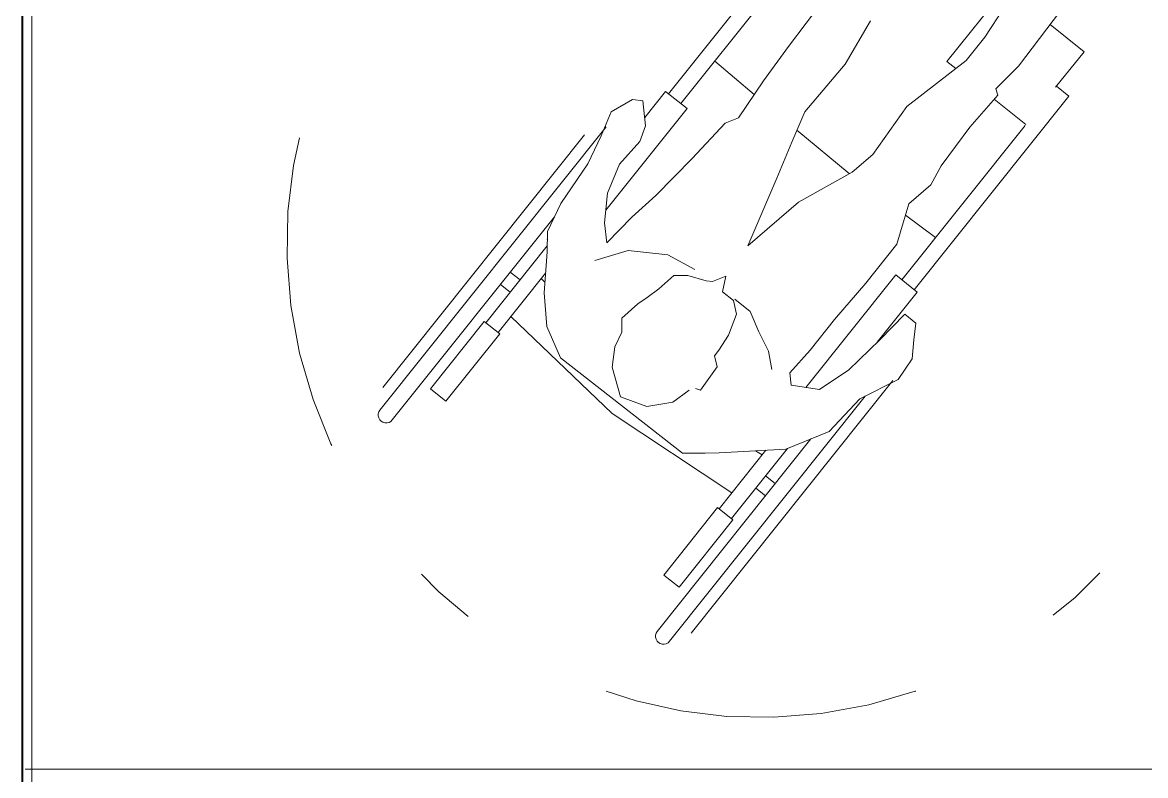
# Model space of a CAD drawing. Extents: x -14.2 to 52.3, y 3.7 to 90.9.
# Drawn here: x 28.892 to 30.673, y 24.601 to 25.796 of the extents above; entities that cross this region are included whole.
import ezdxf

# ---------------------------------------------------------------- set-up
doc = ezdxf.new("R2010")
doc.units = 0
doc.linetypes.add('limpo_PINI-PSG-PE-0102-LAZ-R00$0$IMPORT-IMPORT-DASHDOT', pattern=[1, 0.5, -0.25, 0, -0.25])
doc.layers.add('limpo_PINI-PSG-PE-0102-LAZ-R00$0$0-16', color=7, linetype='limpo_PINI-PSG-PE-0102-LAZ-R00$0$IMPORT-IMPORT-DASHDOT', lineweight=5, true_color=0x999999)
doc.layers.add('limpo_PINI-PSG-PE-0102-LAZ-R00$0$0-8', color=7, linetype='Continuous', lineweight=5, true_color=0x999999)
doc.layers.add('limpo_PINI-PSG-PE-0102-LAZ-R00$0$A-WALL', color=1, linetype='Continuous', lineweight=5)
doc.layers.add('limpo_PINI-PSG-PE-0102-LAZ-R00$0$A-WALL-FNSH', color=1, linetype='Continuous', lineweight=40)
doc.layers.add('limpo_PINI-PSG-PE-0102-LAZ-R00$0$XR_ARQT', color=7, linetype='Continuous')
doc.layers.add('XR_ARQT', color=7, linetype='Continuous')

# ---------------------------------------------------------------- blocks, each defined once
blk = doc.blocks.new('limpo_PINI-PSG-PE-0102-LAZ-R00$0$LAZ GERAL - PNE_dwg-25011385-009 - PRE - PAV_ LAZER - GERAL')
at = {"layer": 'limpo_PINI-PSG-PE-0102-LAZ-R00$0$0-16'}
blk.add_ellipse((8.4343, 0.6132), major_axis=(0.7299, 0.1723), ratio=1, dxfattribs=at)
at = {"layer": 'limpo_PINI-PSG-PE-0102-LAZ-R00$0$0-8'}
for p, q in [((8.3089, 0.8366), (8.5043, 1.0814)), ((8.4252, 0.8512), (8.3625, 0.9037)), ((8.8557, 0.8033), (8.8055, 0.8434)), ((8.6591, 0.557), (8.8545, 0.8018)), ((7.8318, 0.3505), (8.1905, 0.7999)), ((7.8366, 0.3866), (8.1563, 0.7872)), ((8.5756, 0.7255), (8.4929, 0.7947)), ((8.7127, 0.6241), (8.6648, 0.6596)), ((7.8513, 0.3349), (8.1085, 0.6571)), ((7.9996, 0.4891), (8.0971, 0.6112)), ((8.0191, 0.4735), (8.0945, 0.5679)), ((8.0539, 0.5571), (8.0385, 0.5694)), ((8.0934, 0.5532), (8.0873, 0.559)), ((8.0383, 0.5376), (8.0229, 0.5498)), ((8.3251, -0.0033), (8.6448, 0.3973)), ((8.291, -0.016), (8.601, 0.3725)), ((8.2714, -0.0004), (8.5151, 0.3049)), ((8.3694, 0.194), (8.4437, 0.287)), ((8.3889, 0.1784), (8.478, 0.2899)), ((8.4376, 0.2794), (8.4274, 0.2861)), ((8.4586, 0.2341), (8.4432, 0.2464)), ((8.443, 0.2145), (8.4276, 0.2268)), ((7.2693, -0.219), (10.5343, -0.219))]:
    blk.add_line(p, q, dxfattribs=at)
at = {"layer": 'limpo_PINI-PSG-PE-0102-LAZ-R00$0$0-8', "flags": 128}
for points in [[(8.3113, 0.2824), (8.1178, 0.4332), (8.0962, 0.483), (8.0922, 0.5367), (8.0969, 0.6014), (8.0973, 0.6336), (8.1184, 0.6781), (8.1615, 0.7411), (8.1826, 0.7856), (8.1984, 0.8234), (8.2323, 0.8433), (8.2486, 0.8411), (8.253, 0.8015), (8.2438, 0.7764), (8.2117, 0.7407), (8.1928, 0.6944), (8.188, 0.6477), (8.1916, 0.616), (8.2312, 0.6566), (8.2694, 0.691), (8.327, 0.7496), (8.3789, 0.8056), (8.4001, 0.814), (8.4396, 0.8726), (8.4796, 0.9272), (8.5355, 1.0017)], [(8.6095, 0.9679), (8.5691, 0.8992), (8.5053, 0.8238), (8.4847, 0.7753), (8.4609, 0.7185), (8.4148, 0.611), (8.4953, 0.6802), (8.5803, 0.7279), (8.6132, 0.7557), (8.6669, 0.8319), (8.761, 0.9047), (8.7909, 0.9421), (8.8217, 0.9897)], [(8.9106, 0.9836), (8.8443, 0.8959), (8.8082, 0.8598), (8.8113, 0.8501), (8.7669, 0.799), (8.7216, 0.7377), (8.7049, 0.7078), (8.6701, 0.6778), (8.6513, 0.6135), (8.602, 0.5518), (8.5523, 0.494), (8.5136, 0.4456), (8.4815, 0.4099), (8.4838, 0.3901), (8.5287, 0.3831), (8.5753, 0.4144), (8.6241, 0.462), (8.6637, 0.5025), (8.6814, 0.4885), (8.6783, 0.462), (8.6757, 0.4317), (8.6533, 0.3991), (8.5925, 0.3682), (8.5442, 0.3166), (8.4751, 0.2888), (8.3694, 0.2829), (8.3474, 0.2825), (8.3113, 0.2825)], [(8.2893, 0.8521), (8.5344, 1.1592), (8.5539, 1.1436)], [(8.7447, 0.892), (8.7306, 0.9032), (8.824, 1.0202)], [(8.903, 0.8625), (8.948, 0.9189), (8.8942, 0.9619)], [(8.1901, 0.6676), (8.3187, 0.8288), (8.2845, 0.856), (8.2515, 0.8148)], [(8.6787, 0.5414), (8.9237, 0.8484), (8.9042, 0.864)], [(8.0972, 0.6206), (8.0968, 0.6209), (8.0972, 0.6214)], [(8.3308, 0.5735), (8.288, 0.5968), (8.2251, 0.6038), (8.1727, 0.5878)], [(8.3222, 0.3819), (8.2962, 0.363), (8.2548, 0.3563), (8.213, 0.3717), (8.1997, 0.4184), (8.2041, 0.4509), (8.2155, 0.4743), (8.2151, 0.4963), (8.2406, 0.5192), (8.2555, 0.5289), (8.274, 0.543), (8.2978, 0.5638), (8.3198, 0.5642), (8.3488, 0.5555), (8.359, 0.5546), (8.3801, 0.563), (8.3748, 0.5383), (8.3925, 0.5242), (8.3969, 0.5027), (8.3846, 0.4692), (8.3692, 0.4454), (8.3622, 0.4366), (8.3662, 0.419), (8.3402, 0.382), (8.3319, 0.385)], [(8.6203, 0.4582), (8.6836, 0.5375), (8.6494, 0.5648), (8.507, 0.3864)], [(8.4529, 0.4147), (8.4476, 0.4442), (8.4322, 0.4745), (8.4185, 0.5071), (8.3942, 0.5265)], [(8.3898, 0.2195), (8.1999, 0.3452), (8.0395, 0.4991)]]:
    blk.add_lwpolyline(points, dxfattribs=at)
for points in [[(7.9362, 0.3647), (7.9118, 0.3842), (7.9972, 0.4911), (8.0216, 0.4716)], [(8.3669, 0.1959), (8.3914, 0.1764), (8.306, 0.0695), (8.2816, 0.089)]]:
    blk.add_lwpolyline(points, close=True, dxfattribs=at)
at = {"layer": 'limpo_PINI-PSG-PE-0102-LAZ-R00$0$0-8'}
for centre, major_axis, start_param, end_param in [((7.8416, 0.3427), (-0.00932, 0.00833), 0.055892, 3.197485), ((8.2812, -0.0082), (0.0113, 0.0054), 2.019383, 5.160976)]:
    blk.add_ellipse(centre, major_axis=major_axis, ratio=1, start_param=start_param, end_param=end_param, dxfattribs=at)
blk = doc.blocks.new('limpo_PINI-PSG-PE-0102-LAZ-R00$0$A$C745163c0')
at = {"layer": 'limpo_PINI-PSG-PE-0102-LAZ-R00$0$A-WALL', "color": 170, "lineweight": 40}
blk.add_line((14810, -600.1), (14810, 5539.3), dxfattribs=at)
at = {"layer": 'limpo_PINI-PSG-PE-0102-LAZ-R00$0$A-WALL-FNSH', "lineweight": 5}
blk.add_line((14825, -585.1), (14825, 5521.2), dxfattribs=at)
blk = doc.blocks.new('limpo_PINI-PSG-PE-0102-LAZ-R00')
at = {"layer": 'limpo_PINI-PSG-PE-0102-LAZ-R00$0$XR_ARQT', "xscale": 0.001000000000038553, "yscale": 0.001000000000038553, "zscale": 0.001000000000038553}
blk.add_blockref('limpo_PINI-PSG-PE-0102-LAZ-R00$0$A$C745163c0', (14.124, 21.592), dxfattribs=at)
at = {"layer": 'limpo_PINI-PSG-PE-0102-LAZ-R00$0$XR_ARQT'}
blk.add_blockref('limpo_PINI-PSG-PE-0102-LAZ-R00$0$LAZ GERAL - PNE_dwg-25011385-009 - PRE - PAV_ LAZER - GERAL', (21.6689, 24.8134), dxfattribs=at)

msp = doc.modelspace()

# ---------------------------------------------------------------- block references
at = {"layer": 'XR_ARQT'}
msp.add_blockref('limpo_PINI-PSG-PE-0102-LAZ-R00', (-0.0418, 0.017), dxfattribs=at)

doc.saveas('drawing.dxf')
